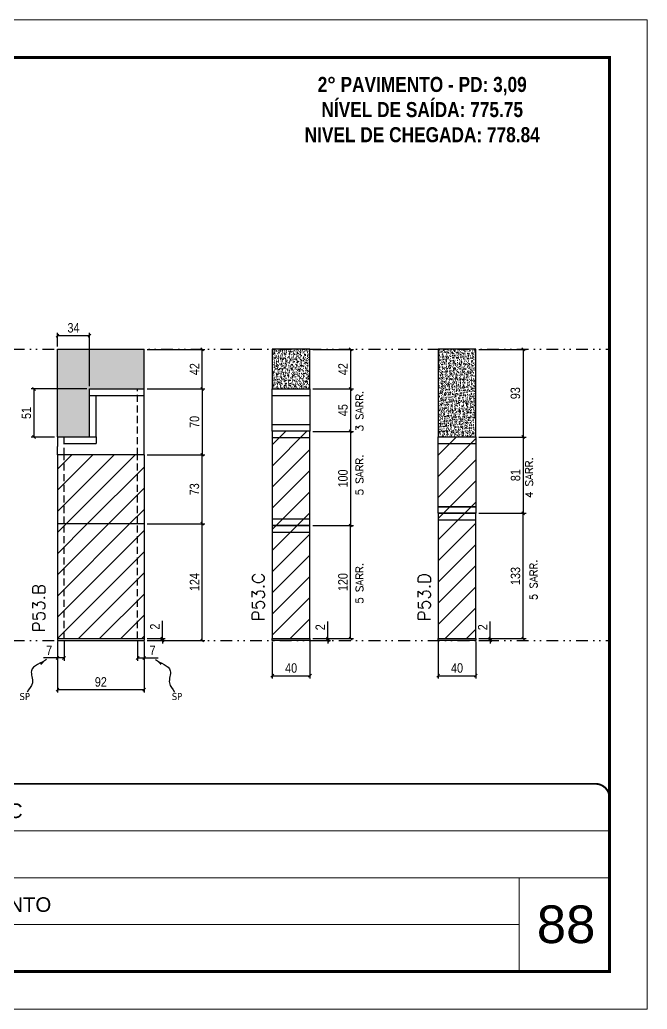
# Model space of a CAD drawing. Extents: x 2949 to 9203, y -16089 to 12527.
# Drawn here: x 8537 to 9203, y -12643 to -11593 of the extents above; entities that cross this region are included whole.
import ezdxf

# ---------------------------------------------------------------- set-up
doc = ezdxf.new("R2010")
doc.units = 0
for name, pattern in [('CONTINUO', [0]), ('DASHED', [0.75, 0.5, -0.25]), ('DIVIDE2', [0.625, 0.25, -0.125, 0, -0.125, 0, -0.125]), ('HIDDEN', [0.375, 0.25, -0.125])]:
    doc.linetypes.add(name, pattern=pattern)
for name, color, linetype, lineweight in [('CARIMBO', 255, 'Continuous', 9), ('Folhas', 255, 'Continuous', 9), ('Hachura', 251, 'Continuous', 9), ('SARRAFO DE PRESSAO', 251, 'DASHED', 9), ('Texto Seção', 7, 'Continuous', 15)]:
    doc.layers.add(name, color=color, linetype=linetype, lineweight=lineweight)
for name, color, linetype in [('COTA', 241, 'Continuous'), ('NOMENCLATURA', 7, 'Continuous'), ('Nível', 160, 'Continuous'), ('Painéis', 200, 'Continuous'), ('Romaneio', 10, 'Continuous'), ('SARR_2.2x7', 40, 'Continuous'), ('Sarrafo de Pressão', 42, 'HIDDEN'), ('texto', 7, 'Continuous')]:
    doc.layers.add(name, color=color, linetype=linetype)
doc.styles.add('ARIAL', font='arial.ttf')
doc.styles.add('COTA TECNICA', font='techl___.ttf', dxfattribs={"height": 10})
doc.styles.add('COTA TECNICA-50', font='techl___.ttf', dxfattribs={"height": 10})
doc.styles.add('REGUA-120', font='ROMANS.shx', dxfattribs={"height": 15})
doc.styles.add('ROMANC', font='techb___.ttf', dxfattribs={"height": 2.5})
doc.styles.add('ROMANS', font='romans.shx')
doc.styles.get("Standard").update_dxf_attribs({"font": 'arial.ttf'})
doc.dimstyles.new('COTA PAINEL-50', dxfattribs={"dimtxt": 10, "dimasz": 3, "dimexe": 3, "dimexo": 3, "dimgap": 3, "dimtad": 1, "dimdec": 1, "dimzin": 12, "dimdsep": 46, "dimtxsty": 'COTA TECNICA-50', "dimblk1": 'OBLIQUE', "dimblk2": 'OBLIQUE', "dimsah": 1, "dimcen": 0.9, "dimclrd": 4, "dimclre": 4, "dimclrt": 240, "dimadec": 1, "dimazin": 3, "dimtfac": 1, "dimtdec": 1, "dimtmove": 0, "dimatfit": 3, "dimfxl": 1, "dimtolj": 1, "dimtzin": 12, "dimarcsym": 0})
doc.dimstyles.new('PAINEL', dxfattribs={"dimtxt": 10, "dimasz": 3, "dimexe": 3, "dimexo": 3, "dimgap": 3, "dimtad": 1, "dimdec": 1, "dimzin": 12, "dimdsep": 46, "dimtxsty": 'COTA TECNICA', "dimblk1": 'OBLIQUE', "dimblk2": 'OBLIQUE', "dimsah": 1, "dimcen": 0.9, "dimclrd": 4, "dimclre": 4, "dimclrt": 240, "dimadec": 1, "dimazin": 3, "dimtfac": 1, "dimtdec": 1, "dimtmove": 0, "dimatfit": 3, "dimfxl": 1, "dimtolj": 1, "dimtzin": 12, "dimarcsym": 0})
doc.dimstyles.get("Standard").update_dxf_attribs({"dimtxt": 0.18, "dimasz": 0.18, "dimexe": 0.18, "dimexo": 0.0625, "dimgap": 0.09, "dimtad": 0, "dimtih": 1, "dimtoh": 1, "dimdec": 4, "dimzin": 0, "dimdsep": 46, "dimtxsty": 'Standard', "dimcen": 0.09, "dimadec": 0, "dimazin": 0, "dimtfac": 1, "dimtdec": 4, "dimtofl": 0, "dimtmove": 0, "dimatfit": 3, "dimfxl": 1, "dimtolj": 1, "dimtzin": 0, "dimarcsym": 0})
pattern_1 = [(45, (-121303.467, -37644.947), (-11.2253202, 11.2253202), [])]

# ---------------------------------------------------------------- blocks, each defined once
blk = doc.blocks.new('9999999999')
at = {"color": 30, "linetype": 'CONTINUO'}
for p, q in [((98564.6, 34379.6), (99584, 34379.6)), ((98564.6, 34329.8), (99488, 34329.8)), ((99584, 34329.8), (99488, 34329.8)), ((99488, 34329.8), (99488, 34230.2)), ((98564.6, 34280), (99488, 34280))]:
    blk.add_line(p, q, dxfattribs=at)
at = {"color": 30, "linetype": 'CONTINUO', "const_width": 2}
blk.add_lwpolyline([(99584, 34230.2), (99584, 34414.4, 0.414214), (99569, 34429.4), (98229, 34429.4, 0.414214), (98214, 34414.4), (98214, 34245.2, 0.414214), (98229, 34230.2), (99584, 34230.2)], format="xyb", dxfattribs=at)
at = {"layer": 'Folhas'}
blk.add_lwpolyline([(98139, 34190.2), (99624, 34190.2), (99624, 35240.2), (98139, 35240.2)], close=True, dxfattribs=at)
at = {"layer": 'Folhas', "color": 30, "const_width": 3}
blk.add_lwpolyline([(98214, 34230.2), (99584, 34230.2), (99584, 35200.2), (98214, 35200.2)], close=True, dxfattribs=at)
at = {"color": 7, "linetype": 'Continuous', "ltscale": 5, "style": 'ARIAL'}
for s, height, p in [('ROCONTEC', 15.48, (98837.7, 34393.1)), ('2° PAVIMENTO', 15.483, (98837.7, 34293.5))]:
    blk.add_text(s, height=height, dxfattribs=at).set_placement(p)
blk = doc.blocks.new('_Oblique')
at = {"color": 0, "linetype": 'ByBlock', "lineweight": -2}
blk.add_line((-0.5, -0.5), (0.5, 0.5), dxfattribs=at)
blk = doc.blocks.new('*D2939')
at = {"layer": 'COTA', "color": 4, "lineweight": -2, "transparency": 16777216}
for p, q in [((8804.8, -12253.1), (8804.8, -12292.4)), ((8844.8, -12253.1), (8844.8, -12292.4)), ((8804.8, -12289.4), (8844.8, -12289.4))]:
    blk.add_line(p, q, dxfattribs=at)
at = {"layer": 'Defpoints', "color": 0, "transparency": 16777216}
for p in [(8804.8, -12250.1), (8844.8, -12250.1), (8844.8, -12289.4)]:
    blk.add_point(p, dxfattribs=at)
at = {"layer": 'COTA', "color": 4, "lineweight": -2, "transparency": 16777216, "xscale": 3, "yscale": 3, "zscale": 3, "rotation": 180}
blk.add_blockref('_Oblique', (8804.8, -12289.4), dxfattribs=at)
at = {"layer": 'COTA', "color": 4, "lineweight": -2, "transparency": 16777216, "xscale": 3, "yscale": 3, "zscale": 3}
blk.add_blockref('_Oblique', (8844.8, -12289.4), dxfattribs=at)
at = {"layer": 'COTA', "color": 240, "transparency": 16777216, "insert": (8824.8, -12281.3), "char_height": 10, "attachment_point": 5, "style": 'COTA TECNICA'}
blk.add_mtext('\\A1;40', dxfattribs=at)
blk = doc.blocks.new('*D2940')
at = {"layer": 'COTA', "color": 4, "lineweight": -2, "transparency": 16777216}
for p, q in [((8863.7, -12250.1), (8863.7, -12231.9)), ((8847.8, -12250.1), (8866.7, -12250.1)), ((8847.8, -12252.1), (8866.7, -12252.1)), ((8863.7, -12252.1), (8863.7, -12250.1)), ((8863.7, -12252.1), (8863.7, -12255.1))]:
    blk.add_line(p, q, dxfattribs=at)
at = {"layer": 'Defpoints', "color": 0, "transparency": 16777216}
for p in [(8844.8, -12250.1), (8844.8, -12252.1), (8863.7, -12250.1)]:
    blk.add_point(p, dxfattribs=at)
at = {"layer": 'COTA', "color": 4, "lineweight": -2, "transparency": 16777216, "xscale": 3, "yscale": 3, "zscale": 3}
for p, rotation in [((8863.7, -12250.1), 270), ((8863.7, -12252.1), 90)]:
    blk.add_blockref('_Oblique', p, dxfattribs=dict(at, rotation=rotation))
at = {"layer": 'COTA', "color": 240, "transparency": 16777216, "insert": (8855.7, -12238), "char_height": 10, "attachment_point": 5, "rotation": 90, "style": 'COTA TECNICA-50'}
blk.add_mtext('\\A1;2', dxfattribs=at)
blk = doc.blocks.new('*D2953')
at = {"layer": 'COTA', "color": 4, "linetype": 'ByBlock', "lineweight": -2, "transparency": 16777216}
for p, q in [((8847.8, -12130.1), (8890.9, -12130.1)), ((8887.9, -12250.1), (8887.9, -12130.1)), ((8847.8, -12250.1), (8890.9, -12250.1))]:
    blk.add_line(p, q, dxfattribs=at)
at = {"layer": 'Defpoints', "color": 0, "linetype": 'ByBlock', "transparency": 16777216}
for p in [(8844.8, -12130.1), (8887.9, -12130.1), (8844.8, -12250.1)]:
    blk.add_point(p, dxfattribs=at)
at = {"layer": 'COTA', "color": 4, "linetype": 'ByBlock', "lineweight": -2, "transparency": 16777216, "xscale": 3, "yscale": 3, "zscale": 3}
for p, rotation in [((8887.9, -12130.1), 90), ((8887.9, -12250.1), 270)]:
    blk.add_blockref('_Oblique', p, dxfattribs=dict(at, rotation=rotation))
at = {"layer": 'COTA', "color": 240, "linetype": 'ByBlock', "transparency": 16777216, "insert": (8879.8, -12190.1), "char_height": 10, "attachment_point": 5, "rotation": 90, "style": 'COTA TECNICA'}
blk.add_mtext('\\A1;120', dxfattribs=at)
blk = doc.blocks.new('*D2941')
at = {"layer": 'COTA', "color": 4, "lineweight": -2, "transparency": 16777216}
for p, q in [((8980.8, -12253.1), (8980.8, -12292.4)), ((9020.8, -12253.1), (9020.8, -12292.4)), ((8980.8, -12289.4), (9020.8, -12289.4))]:
    blk.add_line(p, q, dxfattribs=at)
at = {"layer": 'Defpoints', "color": 0, "transparency": 16777216}
for p in [(8980.8, -12250.1), (9020.8, -12250.1), (9020.8, -12289.4)]:
    blk.add_point(p, dxfattribs=at)
at = {"layer": 'COTA', "color": 4, "lineweight": -2, "transparency": 16777216, "xscale": 3, "yscale": 3, "zscale": 3, "rotation": 180}
blk.add_blockref('_Oblique', (8980.8, -12289.4), dxfattribs=at)
at = {"layer": 'COTA', "color": 4, "lineweight": -2, "transparency": 16777216, "xscale": 3, "yscale": 3, "zscale": 3}
blk.add_blockref('_Oblique', (9020.8, -12289.4), dxfattribs=at)
at = {"layer": 'COTA', "color": 240, "transparency": 16777216, "insert": (9000.8, -12281.3), "char_height": 10, "attachment_point": 5, "style": 'COTA TECNICA'}
blk.add_mtext('\\A1;40', dxfattribs=at)
blk = doc.blocks.new('*D2942')
at = {"layer": 'COTA', "color": 4, "lineweight": -2, "transparency": 16777216}
for p, q in [((9036, -12250.1), (9036, -12231.9)), ((9023.8, -12250.1), (9039, -12250.1)), ((9023.8, -12252.1), (9039, -12252.1)), ((9036, -12252.1), (9036, -12250.1)), ((9036, -12252.1), (9036, -12255.1))]:
    blk.add_line(p, q, dxfattribs=at)
at = {"layer": 'Defpoints', "color": 0, "transparency": 16777216}
for p in [(9020.8, -12250.1), (9020.8, -12252.1), (9036, -12250.1)]:
    blk.add_point(p, dxfattribs=at)
at = {"layer": 'COTA', "color": 4, "lineweight": -2, "transparency": 16777216, "xscale": 3, "yscale": 3, "zscale": 3}
for p, rotation in [((9036, -12250.1), 270), ((9036, -12252.1), 90)]:
    blk.add_blockref('_Oblique', p, dxfattribs=dict(at, rotation=rotation))
at = {"layer": 'COTA', "color": 240, "transparency": 16777216, "insert": (9028, -12238), "char_height": 10, "attachment_point": 5, "rotation": 90, "style": 'COTA TECNICA-50'}
blk.add_mtext('\\A1;2', dxfattribs=at)
blk = doc.blocks.new('*D2954')
at = {"layer": 'COTA', "color": 4, "linetype": 'ByBlock', "lineweight": -2, "transparency": 16777216}
for p, q in [((9023.8, -11943.1), (9074, -11943.1)), ((9071, -11943.1), (9071, -12036.1)), ((9023.8, -12036.1), (9074, -12036.1))]:
    blk.add_line(p, q, dxfattribs=at)
at = {"layer": 'Defpoints', "color": 0, "linetype": 'ByBlock', "transparency": 16777216}
for p in [(9020.8, -11943.1), (9020.8, -12036.1), (9071, -12036.1)]:
    blk.add_point(p, dxfattribs=at)
at = {"layer": 'COTA', "color": 4, "linetype": 'ByBlock', "lineweight": -2, "transparency": 16777216, "xscale": 3, "yscale": 3, "zscale": 3}
for p, rotation in [((9071, -11943.1), 90), ((9071, -12036.1), 270)]:
    blk.add_blockref('_Oblique', p, dxfattribs=dict(at, rotation=rotation))
at = {"layer": 'COTA', "color": 240, "linetype": 'ByBlock', "transparency": 16777216, "insert": (9062.7, -11989.6), "char_height": 10, "attachment_point": 5, "rotation": 90, "style": 'COTA TECNICA'}
blk.add_mtext('\\A1;93', dxfattribs=at)
blk = doc.blocks.new('*D2955')
at = {"layer": 'COTA', "color": 4, "linetype": 'ByBlock', "lineweight": -2, "transparency": 16777216}
for p, q in [((9023.8, -12117.1), (9074, -12117.1)), ((9071, -12250.1), (9071, -12117.1)), ((9023.8, -12250.1), (9074, -12250.1))]:
    blk.add_line(p, q, dxfattribs=at)
at = {"layer": 'Defpoints', "color": 0, "linetype": 'ByBlock', "transparency": 16777216}
for p in [(9020.8, -12117.1), (9071, -12117.1), (9020.8, -12250.1)]:
    blk.add_point(p, dxfattribs=at)
at = {"layer": 'COTA', "color": 4, "linetype": 'ByBlock', "lineweight": -2, "transparency": 16777216, "xscale": 3, "yscale": 3, "zscale": 3}
for p, rotation in [((9071, -12117.1), 90), ((9071, -12250.1), 270)]:
    blk.add_blockref('_Oblique', p, dxfattribs=dict(at, rotation=rotation))
at = {"layer": 'COTA', "color": 240, "linetype": 'ByBlock', "transparency": 16777216, "insert": (9062.8, -12183.6), "char_height": 10, "attachment_point": 5, "rotation": 90, "style": 'COTA TECNICA'}
blk.add_mtext('\\A1;133', dxfattribs=at)
blk = doc.blocks.new('*D2943')
at = {"layer": 'COTA', "color": 4, "lineweight": -2, "transparency": 16777216}
for p, q in [((8576.9, -12253.1), (8576.9, -12307.2)), ((8668.9, -12253.1), (8668.9, -12307.2)), ((8576.9, -12304.2), (8668.9, -12304.2))]:
    blk.add_line(p, q, dxfattribs=at)
at = {"layer": 'Defpoints', "color": 0, "transparency": 16777216}
for p in [(8576.9, -12250.1), (8668.9, -12250.1), (8668.9, -12304.2)]:
    blk.add_point(p, dxfattribs=at)
at = {"layer": 'COTA', "color": 4, "lineweight": -2, "transparency": 16777216, "xscale": 3, "yscale": 3, "zscale": 3, "rotation": 180}
blk.add_blockref('_Oblique', (8576.9, -12304.2), dxfattribs=at)
at = {"layer": 'COTA', "color": 4, "lineweight": -2, "transparency": 16777216, "xscale": 3, "yscale": 3, "zscale": 3}
blk.add_blockref('_Oblique', (8668.9, -12304.2), dxfattribs=at)
at = {"layer": 'COTA', "color": 240, "transparency": 16777216, "insert": (8622.9, -12296.1), "char_height": 10, "attachment_point": 5, "style": 'COTA TECNICA'}
blk.add_mtext('\\A1;92', dxfattribs=at)
blk = doc.blocks.new('*D2944')
at = {"layer": 'COTA', "color": 4, "lineweight": -2, "transparency": 16777216}
for p, q in [((8661.9, -12253.1), (8661.9, -12273.6)), ((8668.9, -12255.1), (8668.9, -12273.6)), ((8661.9, -12270.6), (8668.9, -12270.6)), ((8668.9, -12270.6), (8683.7, -12270.6))]:
    blk.add_line(p, q, dxfattribs=at)
at = {"layer": 'Defpoints', "color": 0, "transparency": 16777216}
for p in [(8661.9, -12250.1), (8668.9, -12252.1), (8668.9, -12270.6)]:
    blk.add_point(p, dxfattribs=at)
at = {"layer": 'COTA', "color": 4, "lineweight": -2, "transparency": 16777216, "xscale": 3, "yscale": 3, "zscale": 3, "rotation": 180}
blk.add_blockref('_Oblique', (8661.9, -12270.6), dxfattribs=at)
at = {"layer": 'COTA', "color": 4, "lineweight": -2, "transparency": 16777216, "xscale": 3, "yscale": 3, "zscale": 3}
blk.add_blockref('_Oblique', (8668.9, -12270.6), dxfattribs=at)
at = {"layer": 'COTA', "color": 240, "transparency": 16777216, "insert": (8677.8, -12262.5), "char_height": 10, "attachment_point": 5, "style": 'COTA TECNICA-50'}
blk.add_mtext('\\A1;7', dxfattribs=at)
blk = doc.blocks.new('*D2945')
at = {"layer": 'COTA', "color": 4, "lineweight": -2, "transparency": 16777216}
for p, q in [((8583.9, -12253.1), (8583.9, -12273.6)), ((8576.9, -12255.1), (8576.9, -12273.6)), ((8576.9, -12270.6), (8562.2, -12270.6)), ((8583.9, -12270.6), (8576.9, -12270.6))]:
    blk.add_line(p, q, dxfattribs=at)
at = {"layer": 'Defpoints', "color": 0, "transparency": 16777216}
for p in [(8576.9, -12252.1), (8583.9, -12250.1), (8576.9, -12270.6)]:
    blk.add_point(p, dxfattribs=at)
at = {"layer": 'COTA', "color": 4, "lineweight": -2, "transparency": 16777216, "xscale": 3, "yscale": 3, "zscale": 3, "rotation": 180}
blk.add_blockref('_Oblique', (8576.9, -12270.6), dxfattribs=at)
at = {"layer": 'COTA', "color": 4, "lineweight": -2, "transparency": 16777216, "xscale": 3, "yscale": 3, "zscale": 3}
blk.add_blockref('_Oblique', (8583.9, -12270.6), dxfattribs=at)
at = {"layer": 'COTA', "color": 240, "transparency": 16777216, "insert": (8568.1, -12262.5), "char_height": 10, "attachment_point": 5, "style": 'COTA TECNICA-50'}
blk.add_mtext('\\A1;7', dxfattribs=at)
blk = doc.blocks.new('*D2946')
at = {"layer": 'Defpoints', "color": 0, "linetype": 'ByBlock', "transparency": 16777216}
for p in [(8668.9, -12128.1), (8730.4, -12128.1), (8668.9, -12252.1)]:
    blk.add_point(p, dxfattribs=at)
at = {"layer": 'Romaneio', "color": 4, "linetype": 'ByBlock', "lineweight": -2, "transparency": 16777216}
for p, q in [((8671.9, -12128.1), (8733.4, -12128.1)), ((8730.4, -12252.1), (8730.4, -12128.1)), ((8671.9, -12252.1), (8733.4, -12252.1))]:
    blk.add_line(p, q, dxfattribs=at)
at = {"layer": 'Romaneio', "color": 4, "linetype": 'ByBlock', "lineweight": -2, "transparency": 16777216, "xscale": 3, "yscale": 3, "zscale": 3}
for p, rotation in [((8730.4, -12128.1), 90), ((8730.4, -12252.1), 270)]:
    blk.add_blockref('_Oblique', p, dxfattribs=dict(at, rotation=rotation))
at = {"layer": 'Romaneio', "color": 240, "linetype": 'ByBlock', "transparency": 16777216, "insert": (8722.3, -12190.1), "char_height": 10, "attachment_point": 5, "rotation": 90, "style": 'COTA TECNICA'}
blk.add_mtext('\\A1;124', dxfattribs=at)
blk = doc.blocks.new('*D2947')
at = {"layer": 'COTA', "color": 4, "lineweight": -2, "transparency": 16777216}
for p, q in [((8688.2, -12250.1), (8688.2, -12231.3)), ((8671.9, -12250.1), (8691.2, -12250.1)), ((8671.9, -12252.1), (8691.2, -12252.1)), ((8688.2, -12252.1), (8688.2, -12250.1)), ((8688.2, -12252.1), (8688.2, -12255.1))]:
    blk.add_line(p, q, dxfattribs=at)
at = {"layer": 'Defpoints', "color": 0, "transparency": 16777216}
for p in [(8668.9, -12250.1), (8668.9, -12252.1), (8688.2, -12252.1)]:
    blk.add_point(p, dxfattribs=at)
at = {"layer": 'COTA', "color": 4, "lineweight": -2, "transparency": 16777216, "xscale": 3, "yscale": 3, "zscale": 3}
for p, rotation in [((8688.2, -12250.1), 270), ((8688.2, -12252.1), 90)]:
    blk.add_blockref('_Oblique', p, dxfattribs=dict(at, rotation=rotation))
at = {"layer": 'COTA', "color": 240, "transparency": 16777216, "insert": (8680.2, -12237.3), "char_height": 10, "attachment_point": 5, "rotation": 90, "style": 'COTA TECNICA-50'}
blk.add_mtext('\\A1;2', dxfattribs=at)
blk = doc.blocks.new('*D2948')
at = {"layer": 'COTA', "color": 4, "linetype": 'ByBlock', "lineweight": -2, "transparency": 16777216}
for p, q in [((8671.9, -12055.1), (8733.4, -12055.1)), ((8730.4, -12128.1), (8730.4, -12055.1)), ((8674.3, -12128.1), (8733.4, -12128.1))]:
    blk.add_line(p, q, dxfattribs=at)
at = {"layer": 'Defpoints', "color": 0, "linetype": 'ByBlock', "transparency": 16777216}
for p in [(8668.9, -12055.1), (8730.4, -12055.1), (8671.3, -12128.1)]:
    blk.add_point(p, dxfattribs=at)
at = {"layer": 'COTA', "color": 4, "linetype": 'ByBlock', "lineweight": -2, "transparency": 16777216, "xscale": 3, "yscale": 3, "zscale": 3}
for p, rotation in [((8730.4, -12055.1), 90), ((8730.4, -12128.1), 270)]:
    blk.add_blockref('_Oblique', p, dxfattribs=dict(at, rotation=rotation))
at = {"layer": 'COTA', "color": 240, "linetype": 'ByBlock', "transparency": 16777216, "insert": (8722.2, -12091.6), "char_height": 10, "attachment_point": 5, "rotation": 90, "style": 'COTA TECNICA'}
blk.add_mtext('\\A1;73', dxfattribs=at)
blk = doc.blocks.new('*D2957')
at = {"layer": 'COTA', "color": 4, "linetype": 'ByBlock', "lineweight": -2, "transparency": 16777216}
for p, q in [((8847.8, -11943.1), (8890.9, -11943.1)), ((8887.9, -11943.1), (8887.9, -11985.1)), ((8847.8, -11985.1), (8890.9, -11985.1))]:
    blk.add_line(p, q, dxfattribs=at)
at = {"layer": 'Defpoints', "color": 0, "linetype": 'ByBlock', "transparency": 16777216}
for p in [(8844.8, -11943.1), (8844.8, -11985.1), (8887.9, -11985.1)]:
    blk.add_point(p, dxfattribs=at)
at = {"layer": 'COTA', "color": 4, "linetype": 'ByBlock', "lineweight": -2, "transparency": 16777216, "xscale": 3, "yscale": 3, "zscale": 3}
for p, rotation in [((8887.9, -11943.1), 90), ((8887.9, -11985.1), 270)]:
    blk.add_blockref('_Oblique', p, dxfattribs=dict(at, rotation=rotation))
at = {"layer": 'COTA', "color": 240, "linetype": 'ByBlock', "transparency": 16777216, "insert": (8879.8, -11964.1), "char_height": 10, "attachment_point": 5, "rotation": 90, "style": 'COTA TECNICA'}
blk.add_mtext('\\A1;42', dxfattribs=at)
blk = doc.blocks.new('*D2949')
at = {"layer": 'COTA', "color": 4, "linetype": 'ByBlock', "lineweight": -2, "transparency": 16777216}
for p, q in [((8847.8, -12030.1), (8890.9, -12030.1)), ((8887.9, -12030.1), (8887.9, -12130.1)), ((8847.8, -12130.1), (8890.9, -12130.1))]:
    blk.add_line(p, q, dxfattribs=at)
at = {"layer": 'Defpoints', "color": 0, "linetype": 'ByBlock', "transparency": 16777216}
for p in [(8844.8, -12030.1), (8844.8, -12130.1), (8887.9, -12130.1)]:
    blk.add_point(p, dxfattribs=at)
at = {"layer": 'COTA', "color": 4, "linetype": 'ByBlock', "lineweight": -2, "transparency": 16777216, "xscale": 3, "yscale": 3, "zscale": 3}
for p, rotation in [((8887.9, -12030.1), 90), ((8887.9, -12130.1), 270)]:
    blk.add_blockref('_Oblique', p, dxfattribs=dict(at, rotation=rotation))
at = {"layer": 'COTA', "color": 240, "linetype": 'ByBlock', "transparency": 16777216, "insert": (8879.8, -12080.1), "char_height": 10, "attachment_point": 5, "rotation": 90, "style": 'COTA TECNICA'}
blk.add_mtext('\\A1;100', dxfattribs=at)
blk = doc.blocks.new('*D2956')
at = {"layer": 'COTA', "color": 4, "lineweight": -2, "transparency": 16777216}
for p, q in [((9023.8, -12036.1), (9074, -12036.1)), ((9071, -12036.1), (9071, -12117.1)), ((9023.8, -12117.1), (9074, -12117.1))]:
    blk.add_line(p, q, dxfattribs=at)
at = {"layer": 'Defpoints', "color": 0, "transparency": 16777216}
for p in [(9020.8, -12036.1), (9020.8, -12117.1), (9071, -12117.1)]:
    blk.add_point(p, dxfattribs=at)
at = {"layer": 'COTA', "color": 4, "lineweight": -2, "transparency": 16777216, "xscale": 3, "yscale": 3, "zscale": 3}
for p, rotation in [((9071, -12036.1), 90), ((9071, -12117.1), 270)]:
    blk.add_blockref('_Oblique', p, dxfattribs=dict(at, rotation=rotation))
at = {"layer": 'COTA', "color": 240, "transparency": 16777216, "insert": (9062.9, -12076.6), "char_height": 10, "attachment_point": 5, "rotation": 90, "style": 'COTA TECNICA'}
blk.add_mtext('\\A1;81', dxfattribs=at)
blk = doc.blocks.new('*D3229')
at = {"layer": 'COTA', "color": 4, "lineweight": -2, "transparency": 16777216}
for p, q in [((8671.9, -11985.1), (8733.4, -11985.1)), ((8730.4, -11985.1), (8730.4, -12055.1)), ((8671.9, -12055.1), (8733.4, -12055.1))]:
    blk.add_line(p, q, dxfattribs=at)
at = {"layer": 'Defpoints', "color": 0, "transparency": 16777216}
for p in [(8668.9, -11985.1), (8668.9, -12055.1), (8730.4, -12055.1)]:
    blk.add_point(p, dxfattribs=at)
at = {"layer": 'COTA', "color": 4, "lineweight": -2, "transparency": 16777216, "xscale": 3, "yscale": 3, "zscale": 3}
for p, rotation in [((8730.4, -11985.1), 90), ((8730.4, -12055.1), 270)]:
    blk.add_blockref('_Oblique', p, dxfattribs=dict(at, rotation=rotation))
at = {"layer": 'COTA', "color": 240, "transparency": 16777216, "insert": (8722.3, -12020.1), "char_height": 10, "attachment_point": 5, "rotation": 90, "style": 'COTA TECNICA-50'}
blk.add_mtext('\\A1;70', dxfattribs=at)
blk = doc.blocks.new('*D3230')
at = {"layer": 'COTA', "color": 4, "lineweight": -2, "transparency": 16777216}
for p, q in [((8576.9, -11940.1), (8576.9, -11925.6)), ((8610.9, -11982.1), (8610.9, -11925.6)), ((8610.9, -11928.6), (8576.9, -11928.6))]:
    blk.add_line(p, q, dxfattribs=at)
at = {"layer": 'Defpoints', "color": 0, "transparency": 16777216}
for p in [(8576.9, -11928.6), (8576.9, -11943.1), (8610.9, -11985.1)]:
    blk.add_point(p, dxfattribs=at)
at = {"layer": 'COTA', "color": 4, "lineweight": -2, "transparency": 16777216, "xscale": 3, "yscale": 3, "zscale": 3, "rotation": 180}
blk.add_blockref('_Oblique', (8576.9, -11928.6), dxfattribs=at)
at = {"layer": 'COTA', "color": 4, "lineweight": -2, "transparency": 16777216, "xscale": 3, "yscale": 3, "zscale": 3}
blk.add_blockref('_Oblique', (8610.9, -11928.6), dxfattribs=at)
at = {"layer": 'COTA', "color": 240, "transparency": 16777216, "insert": (8593.9, -11920.3), "char_height": 10, "attachment_point": 5, "style": 'COTA TECNICA-50'}
blk.add_mtext('\\A1;34', dxfattribs=at)
blk = doc.blocks.new('*D3231')
at = {"layer": 'COTA', "color": 4, "lineweight": -2, "transparency": 16777216}
for p, q in [((8607.9, -11985.1), (8549, -11985.1)), ((8552, -11985.1), (8552, -12036.1)), ((8573.9, -12036.1), (8549, -12036.1))]:
    blk.add_line(p, q, dxfattribs=at)
at = {"layer": 'Defpoints', "color": 0, "transparency": 16777216}
for p in [(8610.9, -11985.1), (8552, -12036.1), (8576.9, -12036.1)]:
    blk.add_point(p, dxfattribs=at)
at = {"layer": 'COTA', "color": 4, "lineweight": -2, "transparency": 16777216, "xscale": 3, "yscale": 3, "zscale": 3}
for p, rotation in [((8552, -11985.1), 90), ((8552, -12036.1), 270)]:
    blk.add_blockref('_Oblique', p, dxfattribs=dict(at, rotation=rotation))
at = {"layer": 'COTA', "color": 240, "transparency": 16777216, "insert": (8543.9, -12010.6), "char_height": 10, "attachment_point": 5, "rotation": 90, "style": 'COTA TECNICA-50'}
blk.add_mtext('\\A1;51', dxfattribs=at)
blk = doc.blocks.new('*D3232')
at = {"layer": 'COTA', "color": 4, "lineweight": -2, "transparency": 16777216}
for p, q in [((8671.9, -11943.1), (8733.4, -11943.1)), ((8730.4, -11985.1), (8730.4, -11943.1)), ((8671.9, -11985.1), (8733.4, -11985.1))]:
    blk.add_line(p, q, dxfattribs=at)
at = {"layer": 'Defpoints', "color": 0, "transparency": 16777216}
for p in [(8668.9, -11943.1), (8730.4, -11943.1), (8668.9, -11985.1)]:
    blk.add_point(p, dxfattribs=at)
at = {"layer": 'COTA', "color": 4, "lineweight": -2, "transparency": 16777216, "xscale": 3, "yscale": 3, "zscale": 3}
for p, rotation in [((8730.4, -11943.1), 90), ((8730.4, -11985.1), 270)]:
    blk.add_blockref('_Oblique', p, dxfattribs=dict(at, rotation=rotation))
at = {"layer": 'COTA', "color": 240, "transparency": 16777216, "insert": (8722.3, -11964.1), "char_height": 10, "attachment_point": 5, "rotation": 90, "style": 'COTA TECNICA-50'}
blk.add_mtext('\\A1;42', dxfattribs=at)
blk = doc.blocks.new('*D3233')
at = {"layer": 'COTA', "color": 4, "lineweight": -2, "transparency": 16777216}
for p, q in [((8847.8, -11985.1), (8890.9, -11985.1)), ((8887.9, -11985.1), (8887.9, -12030.1)), ((8847.8, -12030.1), (8890.9, -12030.1))]:
    blk.add_line(p, q, dxfattribs=at)
at = {"layer": 'Defpoints', "color": 0, "transparency": 16777216}
for p in [(8844.8, -11985.1), (8844.8, -12030.1), (8887.9, -12030.1)]:
    blk.add_point(p, dxfattribs=at)
at = {"layer": 'COTA', "color": 4, "lineweight": -2, "transparency": 16777216, "xscale": 3, "yscale": 3, "zscale": 3}
for p, rotation in [((8887.9, -11985.1), 90), ((8887.9, -12030.1), 270)]:
    blk.add_blockref('_Oblique', p, dxfattribs=dict(at, rotation=rotation))
at = {"layer": 'COTA', "color": 240, "transparency": 16777216, "insert": (8879.8, -12007.6), "char_height": 10, "attachment_point": 5, "rotation": 90, "style": 'COTA TECNICA-50'}
blk.add_mtext('\\A1;45', dxfattribs=at)

msp = doc.modelspace()

# ---------------------------------------------------------------- hatches: boundary and pattern name
at = {"layer": 'COTA', "linetype": 'ByBlock'}
h = msp.add_hatch(dxfattribs=at)
h.set_pattern_fill('AR-CONC', color=256, scale=0.03)
h.set_pattern_definition([(50, (5028.552, -10388.176), (5.46554, -0.4781726), [0.5715, -6.2865]), (355, (5028.552, -10388.176), (-1.057303, 5.731705), [0.4572, -5.0292175]), (100.45144, (5029.007, -10388.216), (4.4082374, 5.2535326), [0.4857, -5.342707]), (46.1842, (5028.552, -10386.652), (8.132371, -1.26127), [0.85725, -9.42975]), (96.63556, (5029.2295, -10386.757), (7.122124, 7.422784), [0.72855, -8.014068]), (351.18415, (5028.552, -10386.652), (7.122124, 7.422784), [0.685799, -7.543792]), (21, (5029.314, -10387.033), (4.5484317, -3.067956), [0.5715, -6.2865]), (326, (5029.314, -10387.033), (1.854061, 5.525639), [0.4572, -5.0292]), (71.45144, (5029.693, -10387.2886), (6.4024926, 2.457683), [0.4857, -5.342698]), (37.5, (5028.5518, -10388.176), (0.0926581, 2.5366512), [0, -4.96824, 0, -5.1054, 0, -5.04825]), (7.5, (5028.5518, -10388.176), (2.0045899, 3.0054172), [0, -2.91084, 0, -4.85394, 0, -1.92405]), (327.5, (5026.8525, -10388.176), (4.0677179, -0.1718623), [0, -1.905, 0, -5.9436, 0, -7.8867]), (317.5, (5026.0905, -10388.176), (4.4438754, 0.7627947), [0, -2.4765, 0, -3.94716, 0, -5.6007])])
h.paths.add_polyline_path([(8576.95, -12036.06), (8610.95, -12036.06), (8610.95, -11985.06), (8668.95, -11985.06), (8668.95, -11943.06), (8576.95, -11943.06)])
h = msp.add_hatch(dxfattribs=at)
h.set_pattern_fill('AR-CONC', color=256, scale=0.03)
h.set_pattern_definition([(50, (-122920.3215, -41221.2722), (5.46554007, -0.47817257), [0.5715, -6.2865]), (355, (-122920.3215, -41221.272), (-1.05730264, 5.73170536), [0.4572, -5.02921753]), (100.4514447, (-122919.866, -41221.312), (4.40823741, 5.25353256), [0.48570026, -5.34270734]), (46.1842, (-122920.3215, -41219.748), (8.13237123, -1.26126984), [0.85725, -9.42975]), (96.6355576, (-122919.644, -41219.853), (7.122124, 7.42278374), [0.7285507, -8.01406824]), (351.184151, (-122920.3215, -41219.748), (7.122124, 7.42278374), [0.685799, -7.54379196]), (21, (-122919.5595, -41220.1292), (4.54843174, -3.06795595), [0.5715, -6.2865]), (326, (-122919.5595, -41220.129), (1.85406085, 5.52563898), [0.4572, -5.0292]), (71.451445, (-122919.1805, -41220.385), (6.40249258, 2.45768307), [0.48570026, -5.34269813]), (37.5, (-122920.3215, -41221.2722), (0.092658098, 2.536651166), [0, -4.96824, 0, -5.1054, 0, -5.04825]), (7.5, (-122920.3215, -41221.2722), (2.004589875, 3.005417245), [0, -2.91084, 0, -4.85394, 0, -1.92405]), (327.5, (-122922.0208, -41221.2722), (4.067717855, -0.17186232), [0, -1.905, 0, -5.9436, 0, -7.8867]), (317.5, (-122922.7828, -41221.2722), (4.44387544, 0.76279473), [0, -2.4765, 0, -3.94716, 0, -5.6007])])
h.paths.add_polyline_path([(8804.78, -11985.06), (8844.78, -11985.06), (8844.78, -11943.06), (8804.78, -11943.06)])
h = msp.add_hatch(dxfattribs=at)
h.set_pattern_fill('AR-CONC', color=256, scale=0.03)
h.set_pattern_definition([(50, (-122744.2647, -41180.4722), (5.46554007, -0.47817257), [0.5715, -6.2865]), (355, (-122744.2647, -41180.472), (-1.05730264, 5.73170536), [0.4572, -5.02921753]), (100.4514447, (-122743.809, -41180.512), (4.40823741, 5.25353256), [0.48570026, -5.34270734]), (46.1842, (-122744.265, -41178.948), (8.13237123, -1.26126984), [0.85725, -9.42975]), (96.6355576, (-122743.587, -41179.053), (7.122124, 7.42278374), [0.7285507, -8.01406824]), (351.184151, (-122744.265, -41178.948), (7.122124, 7.42278374), [0.685799, -7.54379196]), (21, (-122743.5027, -41179.3292), (4.54843174, -3.06795595), [0.5715, -6.2865]), (326, (-122743.5027, -41179.329), (1.85406085, 5.52563898), [0.4572, -5.0292]), (71.451445, (-122743.1237, -41179.585), (6.40249258, 2.45768307), [0.48570026, -5.34269813]), (37.5, (-122744.2647, -41180.4722), (0.092658098, 2.536651166), [0, -4.96824, 0, -5.1054, 0, -5.04825]), (7.5, (-122744.2647, -41180.4722), (2.004589875, 3.005417245), [0, -2.91084, 0, -4.85394, 0, -1.92405]), (327.5, (-122745.964, -41180.4722), (4.067717855, -0.17186232), [0, -1.905, 0, -5.9436, 0, -7.8867]), (317.5, (-122746.726, -41180.4722), (4.44387544, 0.76279473), [0, -2.4765, 0, -3.94716, 0, -5.6007])])
h.paths.add_polyline_path([(8980.84, -12036.06), (9020.84, -12036.06), (9020.84, -11943.06), (8980.84, -11943.06)])
at = {"layer": 'Hachura', "linetype": 'ByBlock'}
h = msp.add_hatch(dxfattribs=at)
h.set_pattern_fill('ANSI31', color=256, scale=5)
h.set_pattern_definition(pattern_1)
h.paths.add_polyline_path([(8844.78, -12030.06), (8804.78, -12030.06), (8804.78, -12250.06), (8844.78, -12250.06)])
at = {"layer": 'Hachura'}
h = msp.add_hatch(dxfattribs=at)
h.set_pattern_fill('ANSI31', color=256, scale=5)
h.paths.add_polyline_path([(9020.84, -12117.06), (9020.84, -12036.06), (8980.84, -12036.06), (8980.84, -12117.06)])
at = {"layer": 'Hachura', "linetype": 'ByBlock'}
h = msp.add_hatch(dxfattribs=at)
h.set_pattern_fill('ANSI31', color=256, scale=5)
h.set_pattern_definition(pattern_1)
h.paths.add_polyline_path([(8668.95, -12055.06), (8576.95, -12055.06), (8576.95, -12128.06), (8668.95, -12128.06)])
at = {"layer": 'Hachura'}
h = msp.add_hatch(dxfattribs=at)
h.set_pattern_fill('ANSI31', color=256, scale=5)
h.paths.add_polyline_path([(9020.84, -12117.06), (8980.84, -12117.06), (8980.84, -12250.06), (9020.84, -12250.06)])
at = {"layer": 'Hachura', "linetype": 'ByBlock'}
h = msp.add_hatch(dxfattribs=at)
h.set_pattern_fill('ANSI31', color=256, scale=5)
h.set_pattern_definition(pattern_1)
h.paths.add_polyline_path([(8668.95, -12128.06), (8576.95, -12128.06), (8576.95, -12250.06), (8668.95, -12250.06)])

# ---------------------------------------------------------------- linework, layer by layer
at = {"layer": 'COTA', "linetype": 'ByBlock'}
for p, q in [((8576.95, -12036.06), (8576.95, -11943.06)), ((8576.95, -11943.06), (8668.95, -11943.06)), ((8668.95, -11985.06), (8668.95, -11943.06))]:
    msp.add_line(p, q, dxfattribs=at)
for points in [[(8804.78, -11985.06), (8844.78, -11985.06), (8844.78, -11943.06), (8804.78, -11943.06)], [(8980.84, -12036.06), (9020.84, -12036.06), (9020.84, -11943.06), (8980.84, -11943.06)]]:
    msp.add_lwpolyline(points, close=True, dxfattribs=at)
at = {"layer": 'Nível', "color": 4, "linetype": 'DIVIDE2', "ltscale": 50}
for p, q in [((8152.19, -11943.06), (9162.53, -11943.06)), ((8152.19, -12252.06), (9162.53, -12252.06))]:
    msp.add_line(p, q, dxfattribs=at)
at = {"layer": 'Painéis'}
for p, q in [((8610.95, -12036.06), (8610.95, -11985.06)), ((8610.95, -11985.06), (8668.95, -11985.06)), ((8668.95, -12047.06), (8668.95, -11985.06)), ((8804.78, -12030.06), (8804.78, -11985.06)), ((8804.78, -11985.06), (8844.78, -11985.06)), ((8844.78, -11985.06), (8844.78, -12030.06)), ((8576.95, -12036.06), (8610.95, -12036.06)), ((8576.95, -12036.06), (8576.95, -12046.06)), ((8980.84, -12036.06), (9020.84, -12036.06)), ((8980.84, -12117.06), (8980.84, -12036.06)), ((9020.84, -12036.06), (9020.84, -12117.06)), ((8576.95, -12055.06), (8576.95, -12046.06)), ((8668.95, -12055.06), (8668.95, -12047.06)), ((8668.95, -12055.06), (8576.95, -12055.06)), ((8980.84, -12117.06), (9020.84, -12117.06)), ((9020.84, -12117.06), (8980.84, -12117.06))]:
    msp.add_line(p, q, dxfattribs=at)
at = {"layer": 'Painéis', "linetype": 'ByBlock'}
for p, q in [((8844.78, -12030.06), (8804.78, -12030.06)), ((8804.78, -12030.06), (8804.78, -12130.06)), ((8844.78, -12130.06), (8844.78, -12030.06)), ((8576.95, -12055.06), (8576.95, -12252.06)), ((8668.95, -12055.06), (8576.95, -12055.06)), ((8668.95, -12055.06), (8668.95, -12252.06)), ((8576.95, -12128.06), (8668.95, -12128.06)), ((8576.95, -12128.06), (8668.95, -12128.06)), ((8804.78, -12130.06), (8844.78, -12130.06)), ((8576.95, -12250.06), (8668.95, -12250.06)), ((8576.95, -12252.06), (8668.95, -12252.06))]:
    msp.add_line(p, q, dxfattribs=at)
at = {"layer": 'Painéis'}
for points in [[(8980.84, -12250.06), (9020.84, -12250.06), (9020.84, -12117.06), (8980.84, -12117.06)], [(8980.84, -12117.06), (9020.84, -12117.06), (9020.84, -12117.06), (8980.84, -12117.06)], [(8804.78, -12250.06), (8844.78, -12250.06), (8844.78, -12130.06), (8804.78, -12130.06)], [(8804.78, -12250.06), (8844.78, -12250.06), (8844.78, -12252.06), (8804.78, -12252.06)], [(8980.84, -12250.06), (9020.84, -12250.06), (9020.84, -12252.06), (8980.84, -12252.06)]]:
    msp.add_lwpolyline(points, close=True, dxfattribs=at)
at = {"layer": 'SARR_2.2x7'}
for p, q in [((8610.95, -11992.06), (8668.95, -11992.06)), ((8617.95, -12036.06), (8617.95, -11992.06)), ((8804.78, -11992.06), (8844.78, -11992.06)), ((8844.78, -12023.06), (8804.78, -12023.06)), ((8583.95, -12043.06), (8617.95, -12043.06)), ((8610.95, -12036.06), (8617.95, -12036.06)), ((8617.95, -12036.06), (8617.95, -12043.06)), ((8844.78, -12037.06), (8804.78, -12037.06)), ((8980.84, -12043.06), (9020.84, -12043.06)), ((8980.84, -12110.06), (9020.84, -12110.06)), ((9020.84, -12110.06), (8980.84, -12110.06)), ((8804.78, -12123.06), (8844.78, -12123.06)), ((8980.84, -12124.06), (9020.84, -12124.06)), ((8980.84, -12124.06), (9020.84, -12124.06)), ((8804.78, -12137.06), (8844.78, -12137.06))]:
    msp.add_line(p, q, dxfattribs=at)
at = {"layer": 'Sarrafo de Pressão', "ltscale": 30}
for p, q in [((8661.95, -12055.06), (8661.95, -11985.06)), ((8583.95, -12055.06), (8583.95, -12036.06)), ((8583.95, -12128.06), (8583.95, -12055.06)), ((8661.95, -12128.06), (8661.95, -12055.06)), ((8583.95, -12250.06), (8583.95, -12128.06)), ((8661.95, -12250.06), (8661.95, -12128.06))]:
    msp.add_line(p, q, dxfattribs=at)

# ---------------------------------------------------------------- block references
at = {"layer": 'SARRAFO DE PRESSAO', "color": 6, "linetype": 'ByBlock'}
msp.add_blockref('9999999999', (-90421.44, -46833.55), dxfattribs=at)

# ---------------------------------------------------------------- texts
at = {"layer": 'CARIMBO', "style": 'ARIAL'}
msp.add_text('88', height=40, dxfattribs=at).set_placement((9085.39, -12573.2))
at = {"layer": 'NOMENCLATURA', "color": 2, "insert": (8963.86, -11627.28), "char_height": 16, "attachment_point": 2, "style": 'ROMANC'}
msp.add_mtext_dynamic_manual_height_columns('\\P2° PAVIMENTO - PD: 3,09\\PNÍVEL DE SAÍDA: 775.75\\PNIVEL DE CHEGADA: 778.84', width=300.2766, gutter_width=1, heights=[0], dxfattribs=at)
at = {"layer": 'texto', "color": 0, "char_height": 7.5, "attachment_point": 5}
for insert in [(8542.17, -12311.55), (8703.72, -12311.55)]:
    msp.add_mtext('{\\fTahoma|b0|i0|c0|p34;\\C4;SP}', dxfattribs=dict(at, insert=insert))
at = {"layer": 'Texto Seção', "linetype": 'Continuous', "style": 'ROMANS'}
for s, p in [('3 SARR.', (8901.37, -12030.23)), ('5 SARR.', (8901.37, -12098.03)), ('4 SARR.', (9081.35, -12100.82)), ('5 SARR.', (9085.99, -12209.3)), ('5 SARR.', (8901.37, -12213.02))]:
    msp.add_text(s, height=8, rotation=90, dxfattribs=at).set_placement(p)
at = {"layer": 'Texto Seção', "style": 'REGUA-120'}
msp.add_text('P53.B', height=13, rotation=90, dxfattribs=at).set_placement((8563.67, -12243.42))
at = {"layer": 'Texto Seção', "char_height": 13, "width": 285.3299, "attachment_point": 7, "rotation": 90, "style": 'REGUA-120'}
for s, insert in [('P53.C', (8796.45, -12231.59)), ('P53.D', (8972.51, -12231.59))]:
    msp.add_mtext(s, dxfattribs=dict(at, insert=insert))

# ---------------------------------------------------------------- dimensions: what is measured, and where the dimension line sits
at = {"layer": 'COTA'}
for base, p1, p2, angle, dimstyle, picture, middle in [((8576.95, -11928.56), (8610.95, -11985.06), (8576.95, -11943.06), 180, 'COTA PAINEL-50', '*D3230', (8593.95, -11920.34)), ((8730.41, -11943.06), (8668.95, -11985.06), (8668.95, -11943.06), 90, 'COTA PAINEL-50', '*D3232', (8722.33, -11964.06)), ((8552.02, -12036.06), (8610.95, -11985.06), (8576.95, -12036.06), 90, 'COTA PAINEL-50', '*D3231', (8543.91, -12010.56)), ((8730.41, -12055.06), (8668.95, -11985.06), (8668.95, -12055.06), 90, 'COTA PAINEL-50', '*D3229', (8722.31, -12020.06)), ((8887.86, -12030.06), (8844.78, -11985.06), (8844.78, -12030.06), 90, 'COTA PAINEL-50', '*D3233', (8879.75, -12007.56)), ((9070.99, -12117.06), (9020.84, -12036.06), (9020.84, -12117.06), 90, 'PAINEL', '*D2956', (9062.89, -12076.56)), ((8576.95, -12270.57), (8583.95, -12250.06), (8576.95, -12252.06), 180, 'COTA PAINEL-50', '*D2945', (8568.08, -12262.5))]:
    dim = msp.add_linear_dim(base=base, p1=p1, p2=p2, angle=angle, dimstyle=dimstyle, dxfattribs=at)
    dim.commit()
    dim.dimension.update_dxf_attribs({"geometry": picture, "text_midpoint": middle})
at = {"layer": 'COTA', "linetype": 'ByBlock'}
dim = msp.add_linear_dim(base=(8887.86, -11985.06), p1=(8844.78, -11943.06), p2=(8844.78, -11985.06), angle=90, dimstyle='PAINEL', dxfattribs=at)
dim.commit()
dim.dimension.update_dxf_attribs({"geometry": '*D2957', "text_midpoint": (8887.86, -11964.06), "dimtype": 160})
for base, p1, p2, picture, middle in [((9070.99, -12036.06), (9020.84, -11943.06), (9020.84, -12036.06), '*D2954', (9062.74, -11989.56)), ((8887.86, -12130.06), (8844.78, -12030.06), (8844.78, -12130.06), '*D2949', (8879.76, -12080.06)), ((8730.41, -12055.06), (8671.28, -12128.06), (8668.95, -12055.06), '*D2948', (8722.19, -12091.56)), ((9070.99, -12117.06), (9020.84, -12250.06), (9020.84, -12117.06), '*D2955', (9062.77, -12183.56)), ((8887.86, -12130.06), (8844.78, -12250.06), (8844.78, -12130.06), '*D2953', (8879.76, -12190.06))]:
    dim = msp.add_linear_dim(base=base, p1=p1, p2=p2, angle=90, dimstyle='PAINEL', dxfattribs=at)
    dim.commit()
    dim.dimension.update_dxf_attribs({"geometry": picture, "text_midpoint": middle})
at = {"layer": 'COTA'}
for base, p1, p2, picture, middle in [((8688.2, -12252.06), (8668.95, -12250.06), (8668.95, -12252.06), '*D2947', (8688.2, -12237.31)), ((8863.69, -12250.06), (8844.78, -12252.06), (8844.78, -12250.06), '*D2940', (8863.69, -12238)), ((9035.96, -12250.06), (9020.84, -12252.06), (9020.84, -12250.06), '*D2942', (9035.96, -12238))]:
    dim = msp.add_linear_dim(base=base, p1=p1, p2=p2, angle=90, dimstyle='COTA PAINEL-50', dxfattribs=at)
    dim.commit()
    dim.dimension.update_dxf_attribs({"geometry": picture, "text_midpoint": middle, "dimtype": 160})
for base, p1, p2, picture, middle in [((8668.95, -12304.23), (8576.95, -12250.06), (8668.95, -12250.06), '*D2943', (8622.95, -12296.15)), ((8844.78, -12289.41), (8804.78, -12250.06), (8844.78, -12250.06), '*D2939', (8824.78, -12281.3)), ((9020.84, -12289.41), (8980.84, -12250.06), (9020.84, -12250.06), '*D2941', (9000.84, -12281.3))]:
    dim = msp.add_linear_dim(base=base, p1=p1, p2=p2, dimstyle='PAINEL', override={"dimarcsym": 2}, dxfattribs=at)
    dim.commit()
    dim.dimension.update_dxf_attribs({"geometry": picture, "text_midpoint": middle})
dim = msp.add_linear_dim(base=(8668.95, -12270.57), p1=(8661.95, -12250.06), p2=(8668.95, -12252.06), dimstyle='COTA PAINEL-50', dxfattribs=at)
dim.commit()
dim.dimension.update_dxf_attribs({"geometry": '*D2944', "text_midpoint": (8677.81, -12262.5)})
at = {"layer": 'Romaneio', "linetype": 'ByBlock'}
dim = msp.add_aligned_dim(p1=(8668.95, -12252.06), p2=(8668.95, -12128.06), distance=-61.46, dimstyle='PAINEL', dxfattribs=at)
dim.commit()
dim.dimension.update_dxf_attribs({"geometry": '*D2946', "text_midpoint": (8722.33, -12190.06)})

# ---------------------------------------------------------------- leaders
at = {"layer": 'COTA', "path_type": 1}
for points in [[(8565.12, -12272.24), (8549.33, -12284.08), (8550.26, -12297.08), (8544.7, -12306.86)], [(8680.77, -12272.24), (8696.56, -12284.08), (8695.63, -12297.08), (8701.19, -12306.86)]]:
    msp.add_leader(points, dimstyle='Standard', override={"dimasz": 8}, dxfattribs=at)

doc.saveas('drawing.dxf')
